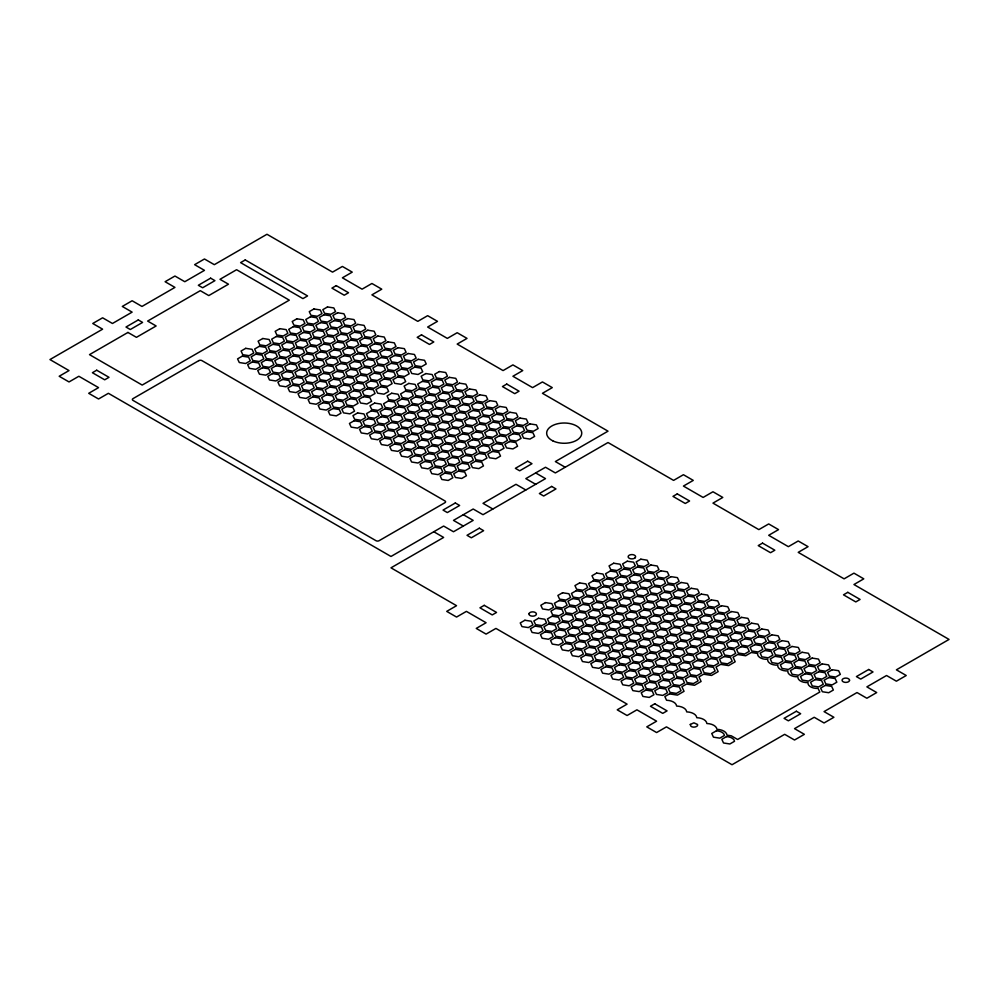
<?xml version="1.0" encoding="UTF-8"?>
<svg xmlns="http://www.w3.org/2000/svg" width="999" height="999" viewBox="0 0 999 999"><rect width="100%" height="100%" fill="white"/><g stroke="black" fill="none" stroke-linecap="round" stroke-linejoin="round"><path stroke-width="1.5" d="M565.197 467.245L555.357 461.563L608.016 431.168L542.445 393.306L552.285 387.624L542.445 381.943L532.592 387.624L512.912 376.261L522.752 370.579L512.912 364.897L503.071 370.579L457.18 344.081L467.02 338.399L457.18 332.717L447.34 338.399L427.647 327.035L437.487 321.353L427.647 315.672L417.807 321.353L371.915 294.867L381.768 289.173L371.915 283.491L362.075 289.173L342.395 277.809L352.235 272.128L342.395 266.446L332.542 272.128L266.97 234.266L214.323 264.673L204.47 258.991L194.63 264.673L204.47 270.354L184.79 281.718L174.95 276.036L165.097 281.718L174.95 287.4L141.983 306.443L132.13 300.749L122.29 306.443L132.13 312.125L112.45 323.489L102.61 317.807L92.757 323.489L102.61 329.171L49.95 359.565L69.018 370.579L59.178 376.261L69.018 381.943L78.859 376.261L98.551 387.624L88.699 393.306L98.551 398.988L108.391 393.306L390.984 556.468L443.643 526.061L453.484 531.755L473.176 520.379L463.324 514.697M535.676 472.939L545.516 478.621L483.017 514.697L473.176 509.015L453.484 520.379L463.324 526.061M535.676 484.303L525.824 478.621L545.516 467.245L555.357 472.939L608.016 442.532L673.588 480.394L683.428 474.712L693.269 480.394L683.428 486.076L703.121 497.44L712.961 491.758L722.801 497.44L712.961 503.121L758.84 529.62L768.693 523.938L778.533 529.62L768.693 535.302L788.373 546.665L798.213 540.983L808.066 546.665L798.213 552.347L844.105 578.846L853.945 573.151L863.785 578.846L853.945 584.527L949.05 639.435L896.39 669.829L906.243 675.511L896.39 681.193L886.55 675.511L866.87 686.875L876.71 692.557L866.87 698.251L857.017 692.557L824.05 711.6L833.903 717.282L824.05 722.964L814.21 717.282L794.53 728.646L804.37 734.327L794.53 740.009L784.677 734.327L732.03 764.735L666.458 726.872L656.605 732.554L646.765 726.872L656.605 721.191L636.925 709.827L627.085 715.509L617.232 709.827L627.085 704.133L495.929 628.421L486.088 634.103L476.248 628.421L486.088 622.739L466.408 611.376L456.555 617.057L446.715 611.376L456.555 605.694L390.984 567.832L443.643 537.437L433.803 531.755M525.824 489.985L515.984 484.303L483.017 503.334L492.857 509.015M529.02 613.673L528.946 614.06A3.721 2.148 0 0 0 531.755 616.096A3.721 2.148 0 0 0 535.901 615.084L536.351 614.36A3.721 2.148 0 0 0 533.603 611.937A3.721 2.148 0 0 0 529.17 613.286L529.02 613.673M690.284 724.437C690.034 727.634 695.304 727.784 697.115 726.073A3.721 2.148 0 0 0 697.489 724.437L693.893 722.839L690.284 724.437M849.537 680.244L849.412 680.806A3.721 2.148 0 0 1 846.765 682.317L845.803 682.392A3.721 2.148 0 0 1 842.582 681.318L842.207 680.806A3.721 2.148 0 0 1 845.316 678.109A3.721 2.148 0 0 1 849.537 680.244M635.014 557.904L634.377 558.329A3.721 2.148 0 0 1 629.857 558.541L629.12 558.179A3.721 2.148 0 0 1 629.158 555.269A3.721 2.148 0 0 1 634.178 555.044A3.721 2.148 0 0 1 635.014 557.904M138.287 319.93L125.986 327.035L130.295 329.52L142.595 322.415L138.287 319.93M210.627 278.172L198.326 285.277L202.635 287.762L214.935 280.657L210.627 278.172M245.255 259.94L240.597 262.625L302.922 298.614L307.58 295.929L245.255 259.94M127.947 332.442L89.498 354.633L142.195 385.065L289.298 300.15L236.588 269.718L219.98 279.308L228.471 284.203L208.779 295.579L200.287 290.672L147.64 321.066L156.131 325.974L136.438 337.337L127.947 332.442M96.703 370.217L92.395 372.714L104.695 379.807L109.003 377.322L96.703 370.217M198.838 360.614L133.004 398.626A2.173 1.249 0 0 0 133.004 400.399L376.024 540.709A2.173 1.249 0 0 0 379.096 540.709L444.93 502.697A2.173 1.249 0 0 0 444.93 500.924L201.91 360.614A2.173 1.249 0 0 0 198.838 360.614M336.238 285.627L331.93 288.112L344.23 295.217L348.539 292.732L336.238 285.627M245.717 348.339L241.071 351.024L242.769 354.695L249.126 355.681L253.771 352.997L252.073 349.325L245.717 348.339M262.774 338.499L258.117 341.183L259.827 344.855L266.171 345.829L270.829 343.144L269.118 339.485L262.774 338.499M279.82 328.659L275.175 331.343L276.873 335.002L283.229 335.989L287.874 333.304L286.176 329.633L279.82 328.659M296.878 318.806L292.22 321.491L293.931 325.162L300.274 326.149L304.932 323.464L303.221 319.792L296.878 318.806M313.923 308.966L309.278 311.651L310.976 315.322L317.332 316.296L321.978 313.611L320.279 309.952L313.923 308.966M242.233 356.181L237.575 358.866L239.285 362.525L245.642 363.511L250.287 360.826L248.589 357.155L242.233 356.181M259.278 346.328L254.633 349.013L256.331 352.684L262.687 353.671L267.332 350.986L265.634 347.315L259.278 346.328M276.336 336.488L271.691 339.173L273.389 342.844L279.745 343.818L284.39 341.134L282.692 337.462L276.336 336.488M293.381 326.636L288.736 329.32L290.434 332.992L296.79 333.978L301.448 331.293L299.737 327.622L293.381 326.636M310.439 316.795L305.794 319.48L307.492 323.152L313.848 324.126L318.494 321.441L316.795 317.782L310.439 316.795M327.485 306.955L322.839 309.64L324.538 313.299L330.894 314.285L335.552 311.601L333.841 307.929L327.485 306.955M255.794 354.158L251.149 356.843L252.847 360.514L259.203 361.501L263.848 358.816L262.15 355.144L255.794 354.158M272.852 344.318L268.194 347.003L269.905 350.674L276.248 351.648L280.906 348.963L279.196 345.304L272.852 344.318M289.897 334.478L285.252 337.163L286.95 340.821L293.306 341.808L297.952 339.123L296.253 335.452L289.897 334.478M306.955 324.625L302.297 327.31L304.008 330.981L310.352 331.968L315.01 329.283L313.299 325.612L306.955 324.625M324.001 314.785L319.355 317.47L321.054 321.129L327.41 322.115L332.055 319.43L330.357 315.759L324.001 314.785M252.31 361.988L247.652 364.672L249.363 368.344L255.707 369.33L260.364 366.645L258.666 362.974L252.31 361.988M269.355 352.147L264.71 354.832L266.408 358.504L272.764 359.478L277.41 356.793L275.712 353.134L269.355 352.147M286.413 342.307L281.755 344.992L283.466 348.651L289.81 349.638L294.468 346.953L292.769 343.281L286.413 342.307M303.459 332.455L298.813 335.14L300.512 338.811L306.868 339.797L311.513 337.113L309.815 333.441L303.459 332.455M320.517 322.615L315.859 325.299L317.57 328.971L323.926 329.945L328.571 327.26L326.873 323.601L320.517 322.615M337.562 312.774L332.917 315.459L334.615 319.118L340.971 320.105L345.617 317.42L343.918 313.748L337.562 312.774M265.871 359.977L261.226 362.662L262.924 366.333L269.28 367.32L273.926 364.635L272.228 360.964L265.871 359.977M282.929 350.137L278.271 352.822L279.97 356.481L286.326 357.467L290.984 354.782L289.273 351.111L282.929 350.137M299.975 340.284L295.329 342.969L297.028 346.641L303.384 347.627L308.029 344.942L306.331 341.271L299.975 340.284M317.033 330.444L312.375 333.129L314.073 336.8L320.429 337.774L325.087 335.09L323.376 331.431L317.033 330.444M334.078 320.604L329.433 323.289L331.131 326.948L337.487 327.934L342.133 325.249L340.434 321.578L334.078 320.604M262.387 367.807L257.73 370.492L259.44 374.163L265.784 375.149L270.442 372.465L268.731 368.793L262.387 367.807M279.433 357.967L274.787 360.651L276.486 364.323L282.842 365.297L287.487 362.612L285.789 358.953L279.433 357.967M296.491 348.114L291.833 350.811L293.544 354.47L299.887 355.457L304.545 352.772L302.834 349.101L296.491 348.114M313.536 338.274L308.891 340.959L310.589 344.63L316.945 345.617L321.591 342.932L319.892 339.26L313.536 338.274M330.594 328.434L325.936 331.119L327.647 334.777L333.991 335.764L338.649 333.079L336.938 329.408L330.594 328.434M347.64 318.581L342.994 321.266L344.692 324.937L351.049 325.924L355.694 323.239L353.996 319.568L347.64 318.581M275.949 365.796L271.291 368.481L273.002 372.152L279.358 373.127L284.003 370.442L282.305 366.783L275.949 365.796M292.994 355.956L288.349 358.641L290.047 362.3L296.403 363.286L301.049 360.602L299.35 356.93L292.994 355.956M310.052 346.104L305.407 348.788L307.105 352.46L313.461 353.446L318.107 350.761L316.408 347.09L310.052 346.104M327.098 336.263L322.452 338.948L324.151 342.62L330.507 343.594L335.164 340.909L333.454 337.25L327.098 336.263M344.156 326.411L339.51 329.108L341.208 332.767L347.565 333.753L352.21 331.069L350.512 327.397L344.156 326.411M272.465 373.626L267.807 376.311L269.505 379.982L275.861 380.969L280.519 378.284L278.808 374.613L272.465 373.626M289.51 363.786L284.865 366.471L286.563 370.13L292.919 371.116L297.565 368.431L295.866 364.76L289.51 363.786M306.568 353.933L301.91 356.618L303.621 360.289L309.965 361.276L314.623 358.591L312.912 354.92L306.568 353.933M323.614 344.093L318.968 346.778L320.667 350.449L327.023 351.423L331.668 348.738L329.97 345.08L323.614 344.093M340.671 334.253L336.014 336.938L337.724 340.597L344.068 341.583L348.726 338.898L347.015 335.227L340.671 334.253M357.717 324.4L353.072 327.085L354.77 330.756L361.126 331.743L365.771 329.058L364.073 325.387L357.717 324.4M286.026 371.616L281.368 374.3L283.079 377.972L289.423 378.946L294.081 376.261L292.382 372.602L286.026 371.616M303.072 361.763L298.426 364.448L300.125 368.119L306.481 369.106L311.126 366.421L309.428 362.749L303.072 361.763M320.13 351.923L315.472 354.608L317.183 358.279L323.526 359.265L328.184 356.581L326.486 352.909L320.13 351.923M337.175 342.083L332.53 344.767L334.228 348.426L340.584 349.413L345.229 346.728L343.531 343.057L337.175 342.083M354.233 332.23L349.575 334.915L351.286 338.586L357.642 339.573L362.287 336.888L360.589 333.216L354.233 332.23M282.53 379.445L277.884 382.13L279.583 385.801L285.939 386.775L290.597 384.091L288.886 380.432L282.53 379.445M299.588 369.605L294.942 372.29L296.641 375.949L302.997 376.935L307.642 374.25L305.944 370.579L299.588 369.605M316.646 359.752L311.988 362.437L313.686 366.109L320.042 367.095L324.7 364.41L322.989 360.739L316.646 359.752M333.691 349.912L329.046 352.597L330.744 356.268L337.1 357.242L341.745 354.558L340.047 350.899L333.691 349.912M350.749 340.06L346.091 342.744L347.789 346.416L354.146 347.402L358.803 344.717L357.093 341.046L350.749 340.06M367.794 330.219L363.149 332.904L364.847 336.576L371.203 337.562L375.849 334.877L374.15 331.206L367.794 330.219M296.104 377.435L291.446 380.119L293.157 383.778L299.5 384.765L304.158 382.08L302.447 378.409L296.104 377.435M313.149 367.582L308.504 370.267L310.202 373.938L316.558 374.925L321.203 372.24L319.505 368.569L313.149 367.582M330.207 357.742L325.549 360.427L327.26 364.098L333.604 365.072L338.261 362.387L336.551 358.728L330.207 357.742M347.252 347.902L342.607 350.587L344.305 354.245L350.661 355.232L355.307 352.547L353.609 348.876L347.252 347.902M364.31 338.049L359.652 340.734L361.363 344.405L367.707 345.392L372.365 342.707L370.654 339.036L364.31 338.049M292.607 385.264L287.962 387.949L289.66 391.62L296.016 392.595L300.662 389.91L298.963 386.251L292.607 385.264M309.665 375.412L305.007 378.097L306.718 381.768L313.074 382.754L317.719 380.07L316.021 376.398L309.665 375.412M326.71 365.572L322.065 368.256L323.763 371.928L330.12 372.902L334.765 370.217L333.067 366.558L326.71 365.572M343.768 355.731L339.123 358.416L340.821 362.075L347.177 363.062L351.823 360.377L350.125 356.705L343.768 355.731M360.814 345.879L356.168 348.564L357.867 352.235L364.223 353.221L368.881 350.537L367.17 346.865L360.814 345.879M377.872 336.039L373.226 338.723L374.925 342.395L381.281 343.369L385.926 340.684L384.228 337.025L377.872 336.039M306.181 383.254L301.523 385.939L303.221 389.598L309.578 390.584L314.235 387.899L312.525 384.228L306.181 383.254M323.226 373.401L318.581 376.086L320.279 379.757L326.636 380.744L331.281 378.059L329.583 374.388L323.226 373.401M340.284 363.561L335.627 366.246L337.337 369.917L343.681 370.891L348.339 368.206L346.628 364.548L340.284 363.561M357.33 353.708L352.684 356.393L354.383 360.065L360.739 361.051L365.384 358.366L363.686 354.695L357.33 353.708M374.388 343.868L369.73 346.553L371.441 350.224L377.784 351.198L382.442 348.514L380.731 344.855L374.388 343.868M302.685 391.084L298.039 393.768L299.737 397.427L306.094 398.414L310.739 395.729L309.041 392.058L302.685 391.084M319.742 381.231L315.085 383.916L316.795 387.587L323.139 388.574L327.797 385.889L326.099 382.217L319.742 381.231M336.788 371.391L332.143 374.076L333.841 377.747L340.197 378.721L344.842 376.036L343.144 372.377L336.788 371.391M353.846 361.551L349.188 364.235L350.899 367.894L357.242 368.881L361.9 366.196L360.202 362.525L353.846 361.551M370.891 351.698L366.246 354.383L367.944 358.054L374.3 359.041L378.946 356.356L377.247 352.684L370.891 351.698M387.949 341.858L383.291 344.543L385.002 348.214L391.358 349.188L396.004 346.503L394.305 342.844L387.949 341.858M316.246 389.061L311.601 391.745L313.299 395.417L319.655 396.403L324.313 393.718L322.602 390.047L316.246 389.061M333.304 379.22L328.659 381.905L330.357 385.577L336.713 386.551L341.358 383.866L339.66 380.207L333.304 379.22M350.362 369.38L345.704 372.065L347.402 375.724L353.758 376.71L358.416 374.026L356.705 370.354L350.362 369.38M367.407 359.528L362.762 362.212L364.46 365.884L370.816 366.87L375.462 364.185L373.763 360.514L367.407 359.528M384.465 349.687L379.807 352.372L381.506 356.044L387.862 357.018L392.52 354.333L390.809 350.674L384.465 349.687M312.762 396.903L308.117 399.588L309.815 403.246L316.171 404.233L320.816 401.548L319.118 397.877L312.762 396.903M329.82 387.05L325.162 389.735L326.873 393.406L333.216 394.393L337.874 391.708L336.163 388.037L329.82 387.05M346.865 377.21L342.22 379.895L343.918 383.566L350.274 384.54L354.92 381.855L353.221 378.184L346.865 377.21M363.923 367.357L359.265 370.042L360.976 373.713L367.32 374.7L371.978 372.015L370.267 368.344L363.923 367.357M380.969 357.517L376.323 360.202L378.022 363.873L384.378 364.847L389.023 362.162L387.325 358.504L380.969 357.517M398.027 347.677L393.369 350.362L395.08 354.021L401.423 355.007L406.081 352.322L404.37 348.651L398.027 347.677M421.503 334.852L417.195 337.337L429.495 344.443L433.803 341.958L421.503 334.852M326.323 394.88L321.678 397.565L323.376 401.236L329.732 402.222L334.378 399.538L332.679 395.866L326.323 394.88M343.381 385.04L338.723 387.724L340.434 391.396L346.79 392.37L351.436 389.685L349.737 386.026L343.381 385.04M360.427 375.199L355.781 377.884L357.48 381.543L363.836 382.53L368.481 379.845L366.783 376.173L360.427 375.199M377.485 365.347L372.839 368.032L374.538 371.703L380.894 372.689L385.539 370.005L383.841 366.333L377.485 365.347M394.53 355.507L389.885 358.191L391.583 361.863L397.939 362.837L402.597 360.152L400.886 356.481L394.53 355.507M322.839 402.709L318.194 405.394L319.892 409.066L326.248 410.052L330.894 407.367L329.195 403.696L322.839 402.709M339.897 392.869L335.239 395.554L336.938 399.225L343.294 400.199L347.952 397.515L346.241 393.856L339.897 392.869M356.943 383.029L352.297 385.714L353.996 389.373L360.352 390.359L364.997 387.674L363.299 384.003L356.943 383.029M374.001 373.176L369.343 375.861L371.054 379.533L377.397 380.519L382.055 377.834L380.344 374.163L374.001 373.176M391.046 363.336L386.401 366.021L388.099 369.692L394.455 370.666L399.101 367.982L397.402 364.323L391.046 363.336M408.104 353.496L403.446 356.181L405.157 359.84L411.501 360.826L416.158 358.142L414.448 354.47L408.104 353.496M336.401 400.699L331.755 403.384L333.454 407.055L339.81 408.042L344.455 405.357L342.757 401.685L336.401 400.699M353.459 390.859L348.801 393.544L350.512 397.202L356.855 398.189L361.513 395.504L359.815 391.833L353.459 390.859M370.504 381.006L365.859 383.691L367.557 387.362L373.913 388.349L378.559 385.664L376.86 381.993L370.504 381.006M387.562 371.166L382.904 373.851L384.615 377.522L390.959 378.496L395.616 375.811L393.918 372.152L387.562 371.166M404.607 361.326L399.962 364.011L401.66 367.669L408.017 368.656L412.662 365.971L410.964 362.3L404.607 361.326M332.917 408.529L328.271 411.213L329.97 414.885L336.326 415.871L340.971 413.186L339.273 409.515L332.917 408.529M349.962 398.688L345.317 401.373L347.015 405.045L353.371 406.019L358.029 403.334L356.318 399.675L349.962 398.688M367.02 388.848L362.375 391.533L364.073 395.192L370.429 396.178L375.075 393.494L373.376 389.822L367.02 388.848M384.078 378.996L379.42 381.68L381.118 385.352L387.475 386.338L392.132 383.653L390.422 379.982L384.078 378.996M401.123 369.155L396.478 371.84L398.176 375.499L404.533 376.486L409.178 373.801L407.48 370.13L401.123 369.155M418.181 359.303L413.524 361.988L415.222 365.659L421.578 366.645L426.236 363.961L424.525 360.289L418.181 359.303M346.478 406.518L341.833 409.203L343.531 412.874L349.887 413.848L354.533 411.163L352.834 407.505L346.478 406.518M363.536 396.678L358.878 399.363L360.589 403.022L366.933 404.008L371.591 401.323L369.88 397.652L363.536 396.678M380.582 386.825L375.936 389.51L377.634 393.181L383.991 394.168L388.636 391.483L386.938 387.812L380.582 386.825M397.639 376.985L392.982 379.67L394.692 383.341L401.036 384.315L405.694 381.63L403.983 377.972L397.639 376.985M414.685 367.132L410.04 369.83L411.738 373.489L418.094 374.475L422.739 371.79L421.041 368.119L414.685 367.132M357.605 412.937L352.947 415.621L354.645 419.293L361.001 420.267L365.659 417.582L363.948 413.923L357.605 412.937M374.65 403.097L370.005 405.781L371.703 409.44L378.059 410.427L382.704 407.742L381.006 404.071L374.65 403.097M391.708 393.244L387.05 395.929L388.748 399.6L395.104 400.587L399.762 397.902L398.052 394.23L391.708 393.244M408.753 383.404L404.108 386.089L405.806 389.76L412.162 390.734L416.808 388.049L415.109 384.39L408.753 383.404M425.811 373.564L421.153 376.248L422.852 379.907L429.208 380.894L433.866 378.209L432.155 374.538L425.811 373.564M354.108 420.766L349.463 423.451L351.161 427.122L357.517 428.109L362.162 425.424L360.464 421.753L354.108 420.766M371.166 410.926L366.508 413.611L368.219 417.27L374.563 418.256L379.22 415.572L377.51 411.9L371.166 410.926M388.211 401.074L383.566 403.758L385.264 407.43L391.62 408.416L396.266 405.731L394.568 402.06L388.211 401.074M405.269 391.233L400.611 393.918L402.322 397.59L408.666 398.564L413.324 395.879L411.613 392.22L405.269 391.233M422.315 381.393L417.669 384.078L419.368 387.737L425.724 388.723L430.369 386.039L428.671 382.367L422.315 381.393M439.373 371.541L434.715 374.225L436.426 377.897L442.769 378.883L447.427 376.198L445.729 372.527L439.373 371.541M367.669 418.756L363.024 421.441L364.722 425.112L371.079 426.086L375.724 423.401L374.026 419.742L367.669 418.756M384.727 408.916L380.082 411.6L381.78 415.259L388.136 416.246L392.782 413.561L391.084 409.89L384.727 408.916M401.773 399.063L397.127 401.748L398.826 405.419L405.182 406.406L409.827 403.721L408.129 400.05L401.773 399.063M418.831 389.223L414.185 391.908L415.884 395.567L422.24 396.553L426.885 393.868L425.187 390.197L418.831 389.223M435.876 379.37L431.231 382.055L432.929 385.726L439.285 386.713L443.943 384.028L442.232 380.357L435.876 379.37M364.185 426.585L359.54 429.27L361.238 432.942L367.595 433.916L372.24 431.231L370.542 427.572L364.185 426.585M381.243 416.745L376.586 419.43L378.296 423.089L384.64 424.076L389.298 421.391L387.587 417.719L381.243 416.745M398.289 406.893L393.643 409.578L395.342 413.249L401.698 414.235L406.343 411.551L404.645 407.879L398.289 406.893M415.347 397.053L410.689 399.737L412.4 403.409L418.743 404.383L423.401 401.698L421.69 398.039L415.347 397.053M432.392 387.212L427.747 389.897L429.445 393.556L435.801 394.543L440.447 391.858L438.748 388.186L432.392 387.212M449.45 377.36L444.792 380.045L446.503 383.716L452.847 384.702L457.505 382.018L455.794 378.346L449.45 377.36M377.747 424.575L373.102 427.26L374.8 430.919L381.156 431.905L385.801 429.22L384.103 425.549L377.747 424.575M394.805 414.722L390.147 417.407L391.858 421.079L398.201 422.065L402.859 419.38L401.161 415.709L394.805 414.722M411.85 404.882L407.205 407.567L408.903 411.238L415.259 412.212L419.905 409.528L418.206 405.869L411.85 404.882M428.908 395.042L424.25 397.727L425.961 401.386L432.305 402.372L436.963 399.687L435.264 396.016L428.908 395.042M445.954 385.189L441.308 387.874L443.007 391.546L449.363 392.532L454.008 389.847L452.31 386.176L445.954 385.189M374.263 432.405L369.618 435.089L371.316 438.761L377.672 439.735L382.317 437.05L380.619 433.391L374.263 432.405M391.321 422.552L386.663 425.237L388.361 428.908L394.717 429.895L399.375 427.21L397.664 423.539L391.321 422.552M408.366 412.712L403.721 415.397L405.419 419.068L411.775 420.055L416.421 417.37L414.722 413.698L408.366 412.712M425.424 402.872L420.766 405.557L422.465 409.215L428.821 410.202L433.479 407.517L431.768 403.846L425.424 402.872M442.47 393.019L437.824 395.704L439.523 399.375L445.879 400.362L450.524 397.677L448.826 394.006L442.47 393.019M459.528 383.179L454.87 385.864L456.568 389.535L462.924 390.509L467.582 387.824L465.871 384.165L459.528 383.179M387.824 430.394L383.179 433.079L384.877 436.738L391.233 437.724L395.879 435.04L394.18 431.368L387.824 430.394M404.882 420.542L400.224 423.226L401.935 426.898L408.279 427.884L412.937 425.199L411.226 421.528L404.882 420.542M421.928 410.701L417.282 413.386L418.981 417.058L425.337 418.032L429.982 415.347L428.284 411.688L421.928 410.701M438.986 400.849L434.328 403.534L436.039 407.205L442.382 408.191L447.04 405.507L445.329 401.835L438.986 400.849M456.031 391.009L451.386 393.693L453.084 397.365L459.44 398.351L464.085 395.666L462.387 391.995L456.031 391.009M384.34 438.224L379.682 440.909L381.393 444.567L387.749 445.554L392.395 442.869L390.696 439.198L384.34 438.224M401.386 428.371L396.74 431.056L398.439 434.727L404.795 435.714L409.44 433.029L407.742 429.358L401.386 428.371M418.444 418.531L413.798 421.216L415.497 424.887L421.853 425.861L426.498 423.176L424.8 419.518L418.444 418.531M435.489 408.691L430.844 411.376L432.542 415.035L438.898 416.021L443.544 413.336L441.845 409.665L435.489 408.691M452.547 398.838L447.902 401.523L449.6 405.194L455.956 406.181L460.601 403.496L458.903 399.825L452.547 398.838M469.592 388.998L464.947 391.683L466.645 395.354L473.002 396.328L477.659 393.643L475.949 389.985L469.592 388.998M397.902 436.201L393.256 438.886L394.955 442.557L401.311 443.544L405.956 440.859L404.258 437.187L397.902 436.201M414.96 426.361L410.302 429.046L412.013 432.717L418.356 433.703L423.014 431.006L421.303 427.347L414.96 426.361M432.005 416.521L427.36 419.205L429.058 422.864L435.414 423.851L440.059 421.166L438.361 417.495L432.005 416.521M449.063 406.668L444.405 409.353L446.116 413.024L452.46 414.011L457.117 411.326L455.407 407.654L449.063 406.668M466.108 396.828L461.463 399.513L463.161 403.184L469.518 404.158L474.163 401.473L472.465 397.814L466.108 396.828M394.418 444.043L389.76 446.728L391.471 450.387L397.814 451.373L402.472 448.688L400.774 445.017L394.418 444.043M411.463 434.19L406.818 436.875L408.516 440.547L414.872 441.533L419.518 438.848L417.819 435.177L411.463 434.19M428.521 424.35L423.863 427.035L425.574 430.706L431.918 431.68L436.575 428.996L434.877 425.337L428.521 424.35M445.566 414.498L440.921 417.182L442.619 420.854L448.976 421.84L453.621 419.155L451.923 415.484L445.566 414.498M462.624 404.657L457.967 407.342L459.677 411.014L466.021 411.988L470.679 409.303L468.981 405.644L462.624 404.657M479.67 394.817L475.024 397.502L476.723 401.161L483.079 402.147L487.724 399.463L486.026 395.791L479.67 394.817M506.755 384.078L502.447 386.563L514.76 393.668L519.055 391.183L506.755 384.078M407.979 442.02L403.334 444.705L405.032 448.376L411.388 449.363L416.034 446.678L414.335 443.007L407.979 442.02M425.037 432.18L420.379 434.865L422.077 438.536L428.434 439.51L433.091 436.825L431.381 433.166L425.037 432.18M442.082 422.34L437.437 425.025L439.135 428.683L445.492 429.67L450.137 426.985L448.439 423.314L442.082 422.34M459.14 412.487L454.483 415.172L456.181 418.843L462.537 419.83L467.195 417.145L465.484 413.474L459.14 412.487M476.186 402.647L471.54 405.332L473.239 409.003L479.595 409.977L484.24 407.292L482.542 403.633L476.186 402.647M404.495 449.85L399.837 452.535L401.548 456.206L407.892 457.192L412.55 454.508L410.839 450.836L404.495 449.85M421.541 440.01L416.895 442.694L418.593 446.366L424.95 447.34L429.595 444.655L427.897 440.996L421.541 440.01M438.598 430.169L433.941 432.854L435.651 436.513L441.995 437.5L446.653 434.815L444.942 431.143L438.598 430.169M455.644 420.317L450.999 423.002L452.697 426.673L459.053 427.659L463.698 424.975L462 421.303L455.644 420.317M472.702 410.477L468.044 413.161L469.755 416.833L476.098 417.807L480.756 415.122L479.045 411.463L472.702 410.477M489.747 400.636L485.102 403.321L486.8 406.98L493.156 407.967L497.802 405.282L496.103 401.61L489.747 400.636M418.057 447.839L413.399 450.524L415.109 454.195L421.466 455.182L426.111 452.497L424.413 448.826L418.057 447.839M435.102 437.999L430.457 440.684L432.155 444.355L438.511 445.329L443.156 442.644L441.458 438.973L435.102 437.999M452.16 428.146L447.515 430.831L449.213 434.503L455.569 435.489L460.214 432.804L458.516 429.133L452.16 428.146M469.205 418.306L464.56 420.991L466.258 424.662L472.614 425.636L477.26 422.952L475.561 419.293L469.205 418.306M486.263 408.466L481.618 411.151L483.316 414.81L489.672 415.796L494.318 413.111L492.619 409.44L486.263 408.466M414.573 455.669L409.915 458.354L411.613 462.025L417.969 463.012L422.627 460.327L420.916 456.655L414.573 455.669M431.618 445.829L426.973 448.514L428.671 452.185L435.027 453.159L439.672 450.474L437.974 446.815L431.618 445.829M448.676 435.989L444.018 438.673L445.729 442.332L452.072 443.319L456.73 440.634L455.02 436.963L448.676 435.989M465.721 426.136L461.076 428.821L462.774 432.492L469.13 433.479L473.776 430.794L472.077 427.122L465.721 426.136M482.779 416.296L478.121 418.981L479.832 422.652L486.176 423.626L490.834 420.941L489.123 417.27L482.779 416.296M499.825 406.443L495.179 409.128L496.878 412.799L503.234 413.786L507.879 411.101L506.181 407.43L499.825 406.443M428.134 453.658L423.476 456.343L425.187 460.015L431.531 460.989L436.188 458.304L434.49 454.645L428.134 453.658M445.179 443.818L440.534 446.503L442.232 450.162L448.588 451.148L453.234 448.464L451.536 444.792L445.179 443.818M462.237 433.966L457.579 436.65L459.29 440.322L465.634 441.308L470.292 438.623L468.593 434.952L462.237 433.966M479.283 424.125L474.637 426.81L476.336 430.482L482.692 431.456L487.337 428.771L485.639 425.112L479.283 424.125M496.341 414.285L491.683 416.97L493.394 420.629L499.737 421.615L504.395 418.931L502.697 415.259L496.341 414.285M424.637 461.488L419.992 464.173L421.69 467.844L428.047 468.831L432.704 466.146L430.994 462.475L424.637 461.488M441.695 451.648L437.05 454.333L438.748 457.992L445.104 458.978L449.75 456.293L448.052 452.622L441.695 451.648M458.753 441.795L454.095 444.48L455.794 448.151L462.15 449.138L466.808 446.453L465.097 442.782L458.753 441.795M475.799 431.955L471.153 434.64L472.852 438.311L479.208 439.285L483.853 436.6L482.155 432.942L475.799 431.955M492.857 422.115L488.199 424.8L489.897 428.459L496.253 429.445L500.911 426.76L499.2 423.089L492.857 422.115M509.902 412.262L505.257 414.947L506.955 418.618L513.311 419.605L517.957 416.92L516.258 413.249L509.902 412.262M438.211 459.478L433.554 462.162L435.264 465.834L441.608 466.808L446.266 464.123L444.555 460.464L438.211 459.478M455.257 449.637L450.611 452.322L452.31 455.981L458.666 456.968L463.311 454.283L461.613 450.611L455.257 449.637M472.315 439.785L467.657 442.47L469.368 446.141L475.711 447.127L480.369 444.443L478.658 440.771L472.315 439.785M489.36 429.945L484.715 432.629L486.413 436.288L492.769 437.275L497.415 434.59L495.716 430.919L489.36 429.945M506.418 420.092L501.76 422.777L503.471 426.448L509.815 427.435L514.473 424.75L512.762 421.079L506.418 420.092M434.715 467.307L430.07 469.992L431.768 473.663L438.124 474.637L442.769 471.953L441.071 468.294L434.715 467.307M451.773 457.467L447.115 460.152L448.826 463.811L455.182 464.797L459.827 462.112L458.129 458.441L451.773 457.467M468.818 447.614L464.173 450.299L465.871 453.971L472.227 454.957L476.873 452.272L475.174 448.601L468.818 447.614M485.876 437.774L481.231 440.459L482.929 444.13L489.285 445.104L493.931 442.42L492.232 438.761L485.876 437.774M502.922 427.934L498.276 430.619L499.975 434.278L506.331 435.264L510.976 432.579L509.278 428.908L502.922 427.934M519.98 418.082L515.334 420.766L517.032 424.438L523.389 425.424L528.034 422.739L526.336 419.068L519.98 418.082M448.289 465.297L443.631 467.982L445.329 471.64L451.685 472.627L456.343 469.942L454.632 466.271L448.289 465.297M465.334 455.444L460.689 458.129L462.387 461.8L468.743 462.787L473.389 460.102L471.69 456.431L465.334 455.444M482.392 445.604L477.734 448.289L479.445 451.96L485.789 452.934L490.447 450.249L488.736 446.59L482.392 445.604M499.438 435.764L494.792 438.449L496.491 442.107L502.847 443.094L507.492 440.409L505.794 436.738L499.438 435.764M516.495 425.911L511.838 428.596L513.548 432.267L519.892 433.254L524.55 430.569L522.839 426.898L516.495 425.911M444.792 473.126L440.147 475.811L441.845 479.483L448.201 480.457L452.847 477.772L451.148 474.113L444.792 473.126M461.85 463.274L457.192 465.959L458.903 469.63L465.247 470.616L469.905 467.932L468.206 464.26L461.85 463.274M478.896 453.434L474.25 456.118L475.949 459.79L482.305 460.776L486.95 458.091L485.252 454.42L478.896 453.434M495.954 443.593L491.296 446.278L493.007 449.937L499.35 450.924L504.008 448.239L502.31 444.567L495.954 443.593M512.999 433.741L508.354 436.426L510.052 440.097L516.408 441.083L521.053 438.399L519.355 434.727L512.999 433.741M530.057 423.901L525.399 426.585L527.11 430.257L533.454 431.231L538.111 428.546L536.413 424.887L530.057 423.901M458.354 471.116L453.708 473.801L455.407 477.46L461.763 478.446L466.421 475.761L464.71 472.09L458.354 471.116M475.412 461.263L470.766 463.948L472.465 467.619L478.821 468.606L483.466 465.921L481.768 462.25L475.412 461.263M492.47 451.423L487.812 454.108L489.51 457.779L495.866 458.753L500.524 456.068L498.813 452.41L492.47 451.423M509.515 441.57L504.87 444.255L506.568 447.927L512.924 448.913L517.569 446.228L515.871 442.557L509.515 441.57M526.573 431.73L521.915 434.415L523.613 438.086L529.97 439.073L534.627 436.388L532.917 432.717L526.573 431.73M455.332 502.984L443.032 510.077L447.327 512.574L459.64 505.469L455.332 502.984M527.672 461.213L515.372 468.319L519.68 470.804L531.98 463.698L527.672 461.213M479.32 528.196L467.02 535.302L471.328 537.787L483.628 530.681L479.32 528.196M551.66 486.426L539.36 493.531L543.668 496.016L555.968 488.923L551.66 486.426M484.24 605.332L479.945 607.817L492.245 614.922L496.553 612.437L484.24 605.332M677.272 493.893L672.964 496.378L685.277 503.484L689.585 500.998L677.272 493.893M545.491 602.597L540.846 605.282L542.544 608.953L548.901 609.939L553.546 607.255L551.848 603.583L545.491 602.597M562.549 592.757L557.892 595.441L559.59 599.113L565.946 600.099L570.604 597.414L568.893 593.743L562.549 592.757M579.595 582.917L574.949 585.601L576.648 589.26L583.004 590.247L587.649 587.562L585.951 583.891L579.595 582.917M596.653 573.064L591.995 575.749L593.693 579.42L600.049 580.407L604.707 577.722L602.996 574.05L596.653 573.064M613.698 563.224L609.053 565.909L610.751 569.58L617.107 570.554L621.753 567.869L620.054 564.21L613.698 563.224M524.912 620.254L520.254 622.939L521.965 626.61L528.309 627.584L532.966 624.899L531.256 621.241L524.912 620.254M559.053 600.586L554.408 603.271L556.106 606.942L562.462 607.929L567.107 605.244L565.409 601.573L559.053 600.586M576.111 590.746L571.453 593.431L573.164 597.102L579.507 598.076L584.165 595.392L582.454 591.733L576.111 590.746M593.156 580.894L588.511 583.578L590.209 587.25L596.565 588.236L601.211 585.551L599.512 581.88L593.156 580.894M610.214 571.053L605.556 573.738L607.267 577.41L613.611 578.396L618.269 575.711L616.57 572.04L610.214 571.053M627.26 561.213L622.614 563.898L624.313 567.557L630.669 568.543L635.314 565.859L633.616 562.187L627.26 561.213M538.511 618.269L533.866 620.953L535.564 624.612L541.92 625.599L546.565 622.914L544.867 619.243L538.511 618.269M555.569 608.416L550.924 611.101L552.622 614.772L558.978 615.759L563.623 613.074L561.925 609.402L555.569 608.416M572.614 598.576L567.969 601.261L569.667 604.932L576.023 605.906L580.669 603.221L578.97 599.562L572.614 598.576M589.672 588.736L585.027 591.42L586.725 595.079L593.081 596.066L597.727 593.381L596.028 589.71L589.672 588.736M606.718 578.883L602.072 581.568L603.771 585.239L610.127 586.226L614.785 583.541L613.074 579.87L606.718 578.883M623.776 569.043L619.13 571.728L620.829 575.399L627.185 576.373L631.83 573.688L630.132 570.029L623.776 569.043M640.834 559.19L636.176 561.875L637.874 565.546L644.23 566.533L648.888 563.848L647.177 560.177L640.834 559.19M535.027 626.098L530.382 628.783L532.08 632.454L538.436 633.428L543.081 630.744L541.383 627.085L535.027 626.098M552.085 616.246L547.427 618.93L549.138 622.602L555.481 623.588L560.139 620.903L558.429 617.232L552.085 616.246M569.13 606.405L564.485 609.09L566.183 612.762L572.539 613.736L577.185 611.051L575.486 607.392L569.13 606.405M586.188 596.565L581.53 599.25L583.241 602.909L589.585 603.896L594.243 601.211L592.532 597.539L586.188 596.565M603.234 586.713L598.588 589.398L600.287 593.069L606.643 594.055L611.288 591.371L609.59 587.699L603.234 586.713M620.292 576.873L615.634 579.557L617.345 583.229L623.688 584.203L628.346 581.518L626.635 577.859L620.292 576.873M637.337 567.032L632.692 569.717L634.39 573.376L640.746 574.363L645.391 571.678L643.693 568.006L637.337 567.032M548.588 624.088L543.943 626.773L545.641 630.431L551.997 631.418L556.643 628.733L554.944 625.062L548.588 624.088M565.646 614.235L560.988 616.92L562.699 620.591L569.043 621.578L573.701 618.893L572.002 615.222L565.646 614.235M582.692 604.395L578.046 607.08L579.745 610.751L586.101 611.725L590.746 609.04L589.048 605.382L582.692 604.395M599.75 594.542L595.092 597.227L596.803 600.899L603.146 601.885L607.804 599.2L606.106 595.529L599.75 594.542M616.795 584.702L612.15 587.387L613.848 591.058L620.204 592.032L624.85 589.348L623.151 585.689L616.795 584.702M633.853 574.862L629.195 577.547L630.906 581.206L637.262 582.192L641.907 579.507L640.209 575.836L633.853 574.862M650.898 565.009L646.253 567.694L647.951 571.366L654.308 572.352L658.953 569.667L657.255 565.996L650.898 565.009M545.104 631.917L540.459 634.602L542.157 638.261L548.513 639.248L553.159 636.563L551.46 632.891L545.104 631.917M562.162 622.065L557.504 624.75L559.203 628.421L565.559 629.407L570.217 626.723L568.506 623.051L562.162 622.065M579.208 612.225L574.562 614.909L576.261 618.581L582.617 619.555L587.262 616.87L585.564 613.211L579.208 612.225M596.266 602.385L591.608 605.069L593.306 608.728L599.662 609.715L604.32 607.03L602.609 603.359L596.266 602.385M613.311 592.532L608.666 595.217L610.364 598.888L616.72 599.875L621.366 597.19L619.667 593.518L613.311 592.532M630.369 582.692L625.711 585.377L627.409 589.048L633.766 590.022L638.423 587.337L636.713 583.678L630.369 582.692M647.414 572.839L642.769 575.524L644.467 579.195L650.824 580.182L655.469 577.497L653.771 573.826L647.414 572.839M558.666 629.894L554.02 632.579L555.719 636.251L562.075 637.237L566.72 634.552L565.022 630.881L558.666 629.894M575.724 620.054L571.066 622.739L572.777 626.41L579.12 627.384L583.778 624.7L582.067 621.041L575.724 620.054M592.769 610.214L588.124 612.899L589.822 616.558L596.178 617.544L600.824 614.86L599.125 611.188L592.769 610.214M609.827 600.362L605.169 603.046L606.88 606.718L613.224 607.704L617.882 605.019L616.171 601.348L609.827 600.362M626.873 590.521L622.227 593.206L623.925 596.878L630.282 597.852L634.927 595.167L633.229 591.508L626.873 590.521M643.93 580.681L639.273 583.366L640.983 587.025L647.327 588.011L651.985 585.327L650.287 581.655L643.93 580.681M660.976 570.829L656.331 573.513L658.029 577.185L664.385 578.171L669.03 575.486L667.332 571.815L660.976 570.829M555.182 637.737L550.524 640.421L552.235 644.08L558.591 645.067L563.236 642.382L561.538 638.711L555.182 637.737M572.227 627.884L567.582 630.569L569.28 634.24L575.636 635.227L580.282 632.542L578.583 628.87L572.227 627.884M589.285 618.044L584.64 620.729L586.338 624.4L592.694 625.374L597.34 622.689L595.641 619.018L589.285 618.044M606.331 608.191L601.685 610.876L603.384 614.547L609.74 615.534L614.385 612.849L612.687 609.178L606.331 608.191M623.388 598.351L618.743 601.036L620.441 604.707L626.798 605.681L631.443 602.996L629.745 599.338L623.388 598.351M640.434 588.511L635.789 591.196L637.487 594.855L643.843 595.841L648.501 593.156L646.79 589.485L640.434 588.511M657.492 578.658L652.846 581.343L654.545 585.014L660.901 586.001L665.546 583.316L663.848 579.645L657.492 578.658M568.743 635.714L564.098 638.398L565.796 642.07L572.152 643.056L576.798 640.371L575.099 636.7L568.743 635.714M585.801 625.874L581.143 628.558L582.854 632.23L589.198 633.204L593.856 630.519L592.145 626.86L585.801 625.874M602.847 616.033L598.201 618.718L599.899 622.377L606.256 623.364L610.901 620.679L609.203 617.007L602.847 616.033M619.904 606.181L615.247 608.866L616.957 612.537L623.301 613.523L627.959 610.839L626.248 607.167L619.904 606.181M636.95 596.341L632.305 599.025L634.003 602.697L640.359 603.671L645.004 600.986L643.306 597.315L636.95 596.341M654.008 586.488L649.35 589.173L651.061 592.844L657.404 593.831L662.062 591.146L660.351 587.474L654.008 586.488M671.053 576.648L666.408 579.333L668.106 583.004L674.462 583.978L679.108 581.293L677.409 577.634L671.053 576.648M565.259 643.543L560.601 646.228L562.312 649.899L568.656 650.886L573.314 648.201L571.615 644.53L565.259 643.543M582.305 633.703L577.659 636.388L579.358 640.059L585.714 641.033L590.359 638.349L588.661 634.69L582.305 633.703M599.363 623.863L594.705 626.548L596.415 630.207L602.759 631.193L607.417 628.508L605.719 624.837L599.363 623.863M616.408 614.01L611.763 616.695L613.461 620.367L619.817 621.353L624.462 618.668L622.764 614.997L616.408 614.01M633.466 604.17L628.808 606.855L630.519 610.526L636.863 611.5L641.52 608.816L639.822 605.157L633.466 604.17M650.511 594.33L645.866 597.015L647.564 600.674L653.92 601.66L658.566 598.975L656.867 595.304L650.511 594.33M667.569 584.477L662.911 587.162L664.622 590.834L670.978 591.82L675.624 589.135L673.925 585.464L667.569 584.477M578.821 641.533L574.175 644.218L575.874 647.889L582.23 648.875L586.875 646.191L585.177 642.519L578.821 641.533M595.879 631.693L591.221 634.377L592.919 638.036L599.275 639.023L603.933 636.338L602.222 632.667L595.879 631.693M612.924 621.84L608.279 624.525L609.977 628.196L616.333 629.183L620.978 626.498L619.28 622.827L612.924 621.84M629.982 612L625.324 614.685L627.022 618.356L633.378 619.33L638.036 616.645L636.326 612.986L629.982 612M647.027 602.16L642.382 604.845L644.08 608.503L650.436 609.49L655.082 606.805L653.383 603.134L647.027 602.16M664.085 592.307L659.427 594.992L661.126 598.663L667.482 599.65L672.14 596.965L670.429 593.294L664.085 592.307M681.131 582.467L676.485 585.152L678.184 588.823L684.54 589.797L689.185 587.112L687.487 583.453L681.131 582.467M575.337 649.362L570.679 652.047L572.39 655.719L578.733 656.705L583.391 654.02L581.68 650.349L575.337 649.362M592.382 639.522L587.737 642.207L589.435 645.878L595.791 646.852L600.436 644.168L598.738 640.509L592.382 639.522M609.44 629.682L604.782 632.367L606.493 636.026L612.837 637.012L617.494 634.328L615.784 630.656L609.44 629.682M626.485 619.83L621.84 622.514L623.538 626.186L629.894 627.172L634.54 624.487L632.842 620.816L626.485 619.83M643.543 609.989L638.885 612.674L640.596 616.333L646.94 617.32L651.598 614.635L649.887 610.963L643.543 609.989M660.589 600.137L655.943 602.822L657.642 606.493L663.998 607.479L668.643 604.795L666.945 601.123L660.589 600.137M677.647 590.297L672.989 592.981L674.7 596.653L681.043 597.627L685.701 594.942L684.003 591.283L677.647 590.297M762.537 543.119L758.229 545.604L770.529 552.709L774.837 550.212L762.537 543.119M588.898 647.352L584.24 650.037L585.951 653.708L592.307 654.682L596.952 651.997L595.254 648.339L588.898 647.352M605.943 637.512L601.298 640.197L602.996 643.856L609.353 644.842L613.998 642.157L612.3 638.486L605.943 637.512M623.001 627.659L618.356 630.344L620.054 634.015L626.41 635.002L631.056 632.317L629.358 628.646L623.001 627.659M640.047 617.819L635.401 620.504L637.1 624.175L643.456 625.149L648.101 622.464L646.403 618.806L640.047 617.819M657.105 607.966L652.459 610.664L654.158 614.323L660.514 615.309L665.159 612.624L663.461 608.953L657.105 607.966M674.15 598.126L669.505 600.811L671.203 604.482L677.559 605.469L682.217 602.784L680.506 599.113L674.15 598.126M691.208 588.286L686.563 590.971L688.261 594.63L694.617 595.616L699.263 592.931L697.564 589.26L691.208 588.286M585.414 655.182L580.756 657.866L582.454 661.538L588.811 662.524L593.468 659.839L591.758 656.168L585.414 655.182M602.459 645.342L597.814 648.026L599.512 651.685L605.869 652.672L610.514 649.987L608.816 646.316L602.459 645.342M619.517 635.489L614.86 638.174L616.57 641.845L622.914 642.832L627.572 640.147L625.861 636.475L619.517 635.489M636.563 625.649L631.917 628.334L633.616 632.005L639.972 632.979L644.617 630.294L642.919 626.635L636.563 625.649M653.621 615.809L648.963 618.493L650.674 622.152L657.017 623.139L661.675 620.454L659.964 616.783L653.621 615.809M670.666 605.956L666.021 608.641L667.719 612.312L674.075 613.299L678.721 610.614L677.022 606.942L670.666 605.956M687.724 596.116L683.066 598.801L684.777 602.472L691.121 603.446L695.779 600.761L694.068 597.102L687.724 596.116M598.975 653.171L594.318 655.856L596.028 659.527L602.372 660.501L607.03 657.817L605.332 654.158L598.975 653.171M616.021 643.319L611.376 646.003L613.074 649.675L619.43 650.661L624.075 647.976L622.377 644.305L616.021 643.319M633.079 633.478L628.421 636.163L630.132 639.835L636.475 640.821L641.133 638.136L639.435 634.465L633.079 633.478M650.124 623.638L645.479 626.323L647.177 629.982L653.533 630.968L658.179 628.284L656.48 624.612L650.124 623.638M667.182 613.786L662.524 616.47L664.235 620.142L670.579 621.128L675.237 618.443L673.538 614.772L667.182 613.786M684.228 603.945L679.582 606.63L681.281 610.302L687.637 611.276L692.282 608.591L690.584 604.932L684.228 603.945M701.286 594.105L696.628 596.79L698.338 600.449L704.695 601.435L709.34 598.751L707.642 595.079L701.286 594.105M595.479 661.001L590.834 663.686L592.532 667.357L598.888 668.331L603.546 665.646L601.835 661.987L595.479 661.001M612.537 651.161L607.892 653.846L609.59 657.504L615.946 658.491L620.591 655.806L618.893 652.135L612.537 651.161M629.595 641.308L624.937 643.993L626.635 647.664L632.991 648.651L637.649 645.966L635.938 642.295L629.595 641.308M646.64 631.468L641.995 634.153L643.693 637.824L650.049 638.798L654.695 636.113L652.996 632.454L646.64 631.468M663.698 621.615L659.04 624.3L660.739 627.971L667.095 628.958L671.753 626.273L670.042 622.602L663.698 621.615M680.744 611.775L676.098 614.46L677.797 618.131L684.153 619.118L688.798 616.433L687.1 612.762L680.744 611.775M697.801 601.935L693.144 604.62L694.842 608.279L701.198 609.265L705.856 606.58L704.145 602.909L697.801 601.935M609.053 658.99L604.395 661.675L606.106 665.334L612.449 666.321L617.107 663.636L615.396 659.964L609.053 658.99M626.098 649.138L621.453 651.823L623.151 655.494L629.507 656.48L634.153 653.796L632.454 650.124L626.098 649.138M643.156 639.298L638.498 641.982L640.209 645.654L646.553 646.628L651.211 643.943L649.5 640.284L643.156 639.298M660.202 629.457L655.556 632.142L657.255 635.801L663.611 636.788L668.256 634.103L666.558 630.431L660.202 629.457M677.26 619.605L672.602 622.29L674.313 625.961L680.656 626.947L685.314 624.263L683.603 620.591L677.26 619.605M694.305 609.765L689.66 612.449L691.358 616.121L697.714 617.095L702.359 614.41L700.661 610.751L694.305 609.765M711.363 599.912L706.705 602.597L708.416 606.268L714.76 607.255L719.417 604.57L717.719 600.899L711.363 599.912M605.556 666.82L600.911 669.505L602.609 673.176L608.965 674.15L613.611 671.465L611.912 667.807L605.556 666.82M622.614 656.967L617.956 659.652L619.667 663.324L626.023 664.31L630.669 661.625L628.97 657.954L622.614 656.967M639.66 647.127L635.014 649.812L636.713 653.483L643.069 654.457L647.714 651.773L646.016 648.114L639.66 647.127M656.718 637.287L652.072 639.972L653.771 643.631L660.127 644.617L664.772 641.932L663.074 638.261L656.718 637.287M673.763 627.434L669.118 630.119L670.816 633.791L677.172 634.777L681.817 632.092L680.119 628.421L673.763 627.434M690.821 617.594L686.176 620.279L687.874 623.95L694.23 624.924L698.875 622.24L697.177 618.581L690.821 617.594M707.866 607.754L703.221 610.439L704.919 614.098L711.276 615.084L715.933 612.399L714.223 608.728L707.866 607.754M619.13 664.81L614.472 667.494L616.171 671.153L622.527 672.14L627.185 669.455L625.474 665.784L619.13 664.81M636.176 654.957L631.53 657.642L633.229 661.313L639.585 662.3L644.23 659.615L642.532 655.943L636.176 654.957M653.234 645.117L648.576 647.802L650.287 651.473L656.63 652.447L661.288 649.762L659.577 646.103L653.234 645.117M670.279 635.264L665.634 637.949L667.332 641.62L673.688 642.607L678.333 639.922L676.635 636.251L670.279 635.264M687.337 625.424L682.679 628.109L684.39 631.78L690.734 632.754L695.391 630.069L693.681 626.41L687.337 625.424M704.382 615.584L699.737 618.269L701.435 621.927L707.791 622.914L712.437 620.229L710.739 616.558L704.382 615.584M721.44 605.731L716.783 608.416L718.493 612.087L724.837 613.074L729.495 610.389L727.784 606.718L721.44 605.731M615.634 672.639L610.988 675.324L612.687 678.983L619.043 679.969L623.688 677.285L621.99 673.613L615.634 672.639M632.692 662.787L628.034 665.471L629.745 669.143L636.088 670.129L640.746 667.444L639.048 663.773L632.692 662.787M649.737 652.946L645.092 655.631L646.79 659.303L653.146 660.277L657.792 657.592L656.093 653.933L649.737 652.946M666.795 643.106L662.137 645.791L663.848 649.45L670.192 650.436L674.849 647.752L673.151 644.08L666.795 643.106M683.84 633.254L679.195 635.938L680.893 639.61L687.25 640.596L691.895 637.911L690.197 634.24L683.84 633.254M700.898 623.413L696.241 626.098L697.951 629.77L704.295 630.744L708.953 628.059L707.255 624.4L700.898 623.413M717.944 613.561L713.298 616.246L714.997 619.917L721.353 620.903L725.998 618.219L724.3 614.547L717.944 613.561M629.195 670.616L624.55 673.301L626.248 676.972L632.604 677.959L637.262 675.274L635.551 671.603L629.195 670.616M646.253 660.776L641.608 663.461L643.306 667.132L649.662 668.106L654.308 665.421L652.609 661.763L646.253 660.776M663.311 650.936L658.653 653.621L660.351 657.28L666.708 658.266L671.365 655.581L669.655 651.91L663.311 650.936M680.356 641.083L675.711 643.768L677.409 647.439L683.766 648.426L688.411 645.741L686.713 642.07L680.356 641.083M697.414 631.243L692.757 633.928L694.455 637.599L700.811 638.573L705.469 635.888L703.758 632.23L697.414 631.243M714.46 621.403L709.814 624.088L711.513 627.747L717.869 628.733L722.514 626.048L720.816 622.377L714.46 621.403M731.518 611.55L726.86 614.235L728.558 617.906L734.914 618.893L739.572 616.208L737.861 612.537L731.518 611.55M625.711 678.458L621.066 681.143L622.764 684.802L629.12 685.789L633.766 683.104L632.067 679.432L625.711 678.458M642.769 668.606L638.111 671.291L639.822 674.962L646.166 675.948L650.824 673.264L649.113 669.592L642.769 668.606M659.815 658.766L655.169 661.45L656.867 665.122L663.224 666.096L667.869 663.411L666.171 659.74L659.815 658.766M676.872 648.913L672.215 651.598L673.925 655.269L680.269 656.256L684.927 653.571L683.216 649.899L676.872 648.913M693.918 639.073L689.273 641.758L690.971 645.429L697.327 646.403L701.972 643.718L700.274 640.059L693.918 639.073M710.976 629.233L706.318 631.917L708.029 635.576L714.372 636.563L719.03 633.878L717.319 630.207L710.976 629.233M728.021 619.38L723.376 622.065L725.074 625.736L731.43 626.723L736.076 624.038L734.377 620.367L728.021 619.38M639.273 676.435L634.627 679.12L636.326 682.792L642.682 683.778L647.327 681.093L645.629 677.422L639.273 676.435M656.331 666.595L651.673 669.28L653.383 672.951L659.74 673.925L664.385 671.241L662.687 667.582L656.331 666.595M673.376 656.755L668.731 659.44L670.429 663.099L676.785 664.085L681.43 661.4L679.732 657.729L673.376 656.755M690.434 646.902L685.789 649.587L687.487 653.259L693.843 654.245L698.488 651.56L696.79 647.889L690.434 646.902M707.479 637.062L702.834 639.747L704.532 643.418L710.888 644.392L715.534 641.708L713.835 638.036L707.479 637.062M724.537 627.21L719.892 629.894L721.59 633.566L727.946 634.552L732.592 631.868L730.893 628.196L724.537 627.21M741.583 617.37L736.937 620.054L738.636 623.726L744.992 624.7L749.65 622.015L747.939 618.356L741.583 617.37M635.789 684.265L631.143 686.95L632.842 690.621L639.198 691.608L643.843 688.923L642.145 685.252L635.789 684.265M652.846 674.425L648.189 677.11L649.887 680.781L656.243 681.755L660.901 679.07L659.19 675.411L652.846 674.425M669.892 664.585L665.247 667.27L666.945 670.928L673.301 671.915L677.946 669.23L676.248 665.559L669.892 664.585M686.95 654.732L682.292 657.417L684.003 661.088L690.346 662.075L695.004 659.39L693.294 655.719L686.95 654.732M703.995 644.892L699.35 647.577L701.048 651.248L707.404 652.222L712.05 649.537L710.351 645.878L703.995 644.892M721.053 635.052L716.395 637.737L718.106 641.395L724.45 642.382L729.108 639.697L727.397 636.026L721.053 635.052M738.099 625.199L733.453 627.884L735.152 631.555L741.508 632.542L746.153 629.857L744.455 626.186L738.099 625.199M649.35 682.255L644.705 684.939L646.403 688.611L652.759 689.597L657.404 686.912L655.706 683.241L649.35 682.255M666.408 672.414L661.75 675.099L663.461 678.758L669.805 679.745L674.462 677.06L672.764 673.388L666.408 672.414M683.453 662.562L678.808 665.247L680.506 668.918L686.862 669.904L691.508 667.22L689.809 663.548L683.453 662.562M700.511 652.722L695.853 655.406L697.564 659.078L703.908 660.052L708.566 657.367L706.867 653.708L700.511 652.722M717.557 642.881L712.911 645.566L714.61 649.225L720.966 650.212L725.611 647.527L723.913 643.856L717.557 642.881M734.615 633.029L729.957 635.714L731.668 639.385L738.011 640.371L742.669 637.687L740.971 634.015L734.615 633.029M751.66 623.189L747.015 625.874L748.713 629.545L755.069 630.519L759.715 627.834L758.016 624.175L751.66 623.189M645.866 690.084L641.221 692.769L642.919 696.44L649.275 697.427L653.92 694.742L652.222 691.071L645.866 690.084M662.911 680.244L658.266 682.929L659.964 686.6L666.321 687.574L670.978 684.889L669.268 681.231L662.911 680.244M679.969 670.404L675.324 673.089L677.022 676.748L683.378 677.734L688.024 675.049L686.325 671.378L679.969 670.404M697.027 660.551L692.369 663.236L694.068 666.907L700.424 667.894L705.082 665.209L703.371 661.538L697.027 660.551M714.073 650.711L709.427 653.396L711.126 657.055L717.482 658.041L722.127 655.356L720.429 651.685L714.073 650.711M731.131 640.859L726.473 643.543L728.171 647.215L734.527 648.201L739.185 645.516L737.474 641.845L731.131 640.859M748.176 631.018L743.531 633.703L745.229 637.374L751.585 638.349L756.231 635.664L754.532 632.005L748.176 631.018M659.427 688.074L654.782 690.759L656.48 694.43L662.837 695.404L667.482 692.719L665.784 689.06L659.427 688.074M676.485 678.234L671.827 680.918L673.538 684.577L679.882 685.564L684.54 682.879L682.829 679.208L676.485 678.234M693.531 668.381L688.885 671.066L690.584 674.737L696.94 675.724L701.585 673.039L699.887 669.367L693.531 668.381M710.589 658.541L705.931 661.226L707.642 664.897L713.985 665.871L718.643 663.186L716.932 659.527L710.589 658.541M727.634 648.688L722.989 651.385L724.687 655.044L731.043 656.031L735.689 653.346L733.99 649.675L727.634 648.688M744.692 638.848L740.034 641.533L741.745 645.204L748.089 646.191L752.746 643.506L751.036 639.835L744.692 638.848M761.738 629.008L757.092 631.693L758.79 635.352L765.147 636.338L769.792 633.653L768.094 629.982L761.738 629.008M672.989 686.063L668.343 688.748L670.042 692.407L676.398 693.393L681.043 690.709L679.345 687.037L672.989 686.063M690.047 676.211L685.389 678.895L687.1 682.567L693.456 683.553L698.101 680.868L696.403 677.197L690.047 676.211M707.092 666.37L702.447 669.055L704.145 672.727L710.501 673.701L715.147 671.016L713.448 667.357L707.092 666.37M724.15 656.53L719.505 659.215L721.203 662.874L727.559 663.86L732.205 661.176L730.506 657.504L724.15 656.53M741.196 646.678L736.55 649.362L738.249 653.034L744.605 654.02L749.25 651.336L747.552 647.664L741.196 646.678M758.253 636.838L753.608 639.522L755.306 643.194L761.663 644.168L766.308 641.483L764.61 637.824L758.253 636.838M669.505 693.893L664.859 696.578L666.558 700.249A10.664 6.156 0 0 1 676.635 706.056A10.664 6.156 0 0 1 686.713 711.875A10.664 6.156 0 0 1 696.79 717.694A10.664 6.156 0 0 1 706.867 723.513A10.664 6.156 0 0 1 716.932 729.332A10.664 6.156 0 0 1 727.01 735.152L731.268 735.801L737.637 739.485L819.792 692.057L818.081 688.386A9.166 5.295 0 0 1 808.016 682.567A9.166 5.295 0 0 1 797.939 676.748A9.166 5.295 0 0 1 787.861 670.928A9.166 5.295 0 0 1 777.784 665.122A9.166 5.295 0 0 1 767.707 659.303A9.166 5.295 0 0 1 757.629 653.483L751.273 652.497L745.666 655.744L737.712 654.507L733.066 657.192L735.189 661.788L728.608 665.584L720.666 664.36L716.008 667.045L718.144 671.628L711.55 675.436L703.608 674.2L698.963 676.885L701.086 681.48L694.505 685.277L686.563 684.04L681.905 686.725L684.04 691.32L677.447 695.117L669.505 693.893M754.769 644.667L750.112 647.352L751.822 651.023L758.166 651.997L762.824 649.313L761.113 645.654L754.769 644.667M771.815 634.827L767.17 637.512L768.868 641.171L775.224 642.157L779.869 639.472L778.171 635.801L771.815 634.827M654.77 703.783L650.461 706.268L662.762 713.373L667.07 710.888L654.77 703.783M847.789 592.332L843.493 594.83L855.793 601.922L860.102 599.437L847.789 592.332M768.331 642.657L763.673 645.342L765.384 649L771.727 649.987L776.385 647.302L774.687 643.631L768.331 642.657M764.847 650.486L760.189 653.171L761.887 656.842L768.243 657.817L772.901 655.132L771.191 651.473L764.847 650.486M781.892 640.634L777.247 643.319L778.945 646.99L785.301 647.976L789.947 645.292L788.248 641.62L781.892 640.634M778.408 648.476L773.75 651.161L775.461 654.82L781.805 655.806L786.463 653.121L784.752 649.45L778.408 648.476M774.912 656.306L770.266 658.99L771.965 662.649L778.321 663.636L782.966 660.951L781.268 657.28L774.912 656.306M791.97 646.453L787.324 649.138L789.023 652.809L795.379 653.796L800.024 651.111L798.326 647.439L791.97 646.453M788.486 654.283L783.828 656.967L785.539 660.639L791.882 661.625L796.54 658.94L794.829 655.269L788.486 654.283M784.989 662.125L780.344 664.81L782.042 668.468L788.398 669.455L793.044 666.77L791.345 663.099L784.989 662.125M802.047 652.272L797.389 654.957L799.1 658.628L805.444 659.615L810.102 656.93L808.403 653.259L802.047 652.272M798.563 660.102L793.905 662.787L795.604 666.458L801.96 667.444L806.618 664.76L804.907 661.088L798.563 660.102M795.067 667.931L790.421 670.616L792.12 674.288L798.476 675.274L803.121 672.589L801.423 668.918L795.067 667.931M812.125 658.091L807.467 660.776L809.178 664.447L815.521 665.421L820.179 662.737L818.468 659.078L812.125 658.091M808.628 665.921L803.983 668.606L805.681 672.277L812.037 673.264L816.683 670.579L814.984 666.907L808.628 665.921M805.144 673.751L800.499 676.435L802.197 680.107L808.553 681.093L813.198 678.408L811.5 674.737L805.144 673.751M822.202 663.91L817.544 666.595L819.255 670.267L825.599 671.241L830.256 668.556L828.546 664.897L822.202 663.91M716.395 730.806L711.75 733.491L713.448 737.162L719.804 738.149L724.45 735.464A8.704 5.02 0 0 0 716.395 730.806M818.705 671.74L814.06 674.425L815.758 678.096L822.115 679.07L826.76 676.385L825.062 672.727L818.705 671.74M815.221 679.57L810.576 682.255L812.274 685.926L818.631 686.912L823.276 684.228L821.578 680.556L815.221 679.57M832.279 669.73L827.622 672.414L829.32 676.073L835.676 677.06L840.334 674.375L838.623 670.704L832.279 669.73M726.473 736.625L721.827 739.31L723.526 742.981L729.882 743.968L734.527 741.283A8.704 5.02 0 0 0 726.473 736.625M828.783 677.559L824.138 680.244L825.836 683.915L832.192 684.889L836.837 682.205L835.139 678.546L828.783 677.559M825.299 685.389L820.654 688.074L822.352 691.745L828.708 692.719L833.353 690.034L831.655 686.375L825.299 685.389M796.365 711.238L784.065 718.343L788.373 720.828L800.674 713.723L796.365 711.238M868.705 669.48L856.405 676.585L860.713 679.07L873.014 671.965L868.705 669.48M552.697 440.784A17.532 10.127 0 0 0 581.418 435.077A17.532 10.127 0 0 0 558.491 423.564A17.532 10.127 0 0 0 552.697 440.784"/></g></svg>
